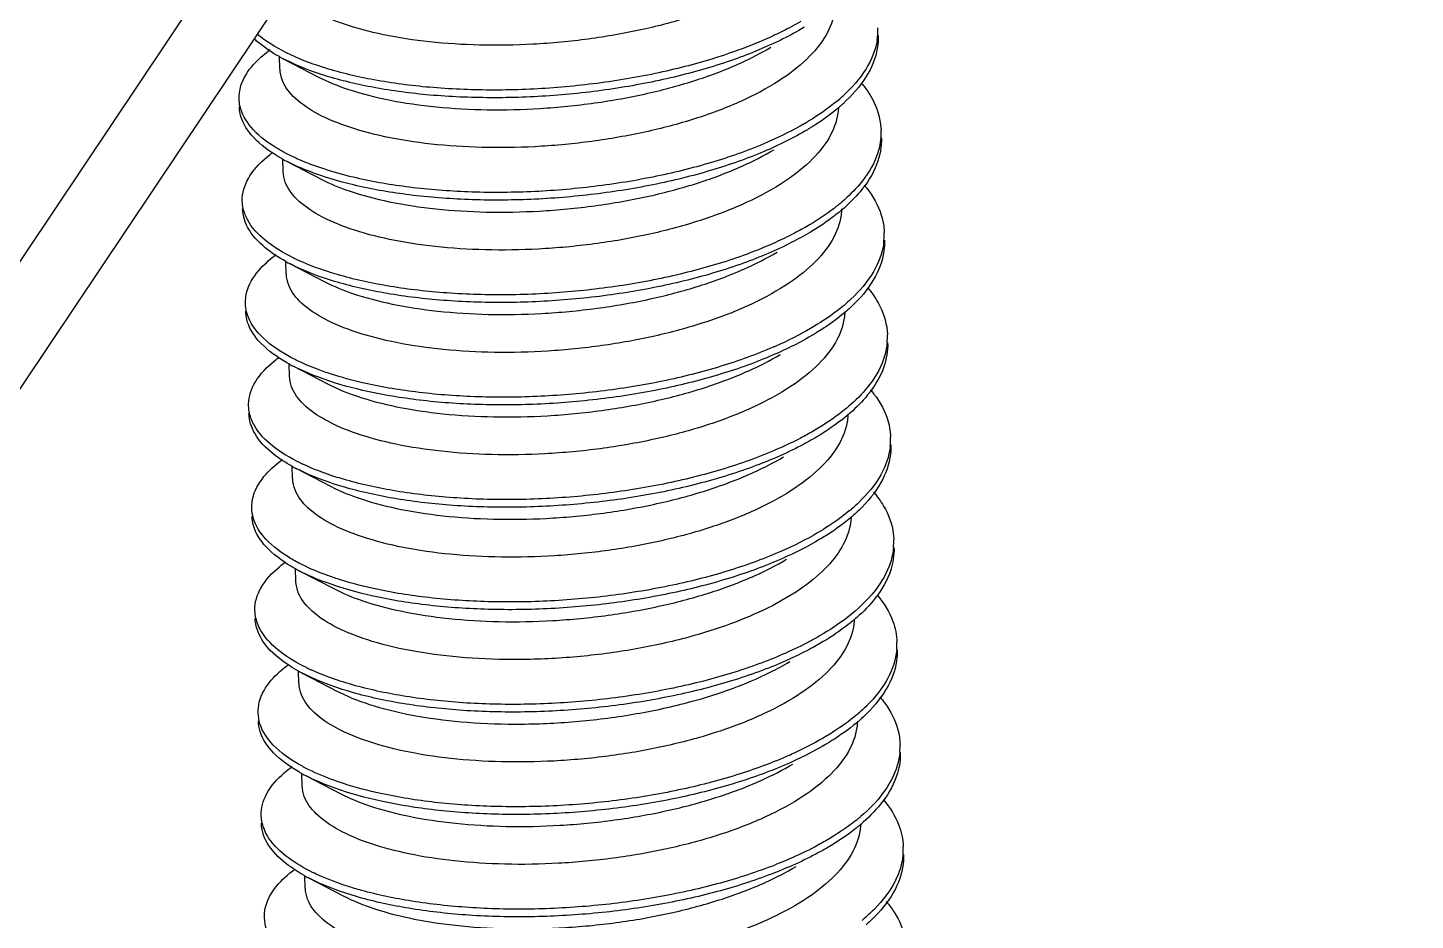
# Model space of a CAD drawing. Header units: millimetres. Extents: x 1860 to 2188, y -393 to -149.
# Drawn here: x 2001.599 to 2006.579, y -365.288 to -362.086 of the extents above; entities that cross this region are included whole.
import ezdxf

# ---------------------------------------------------------------- set-up
doc = ezdxf.new("R2010")
doc.units = ezdxf.units.MM
doc.layers.add('3_ALL_AXES', color=7, linetype='Continuous')

msp = doc.modelspace()

# ---------------------------------------------------------------- linework, layer by layer
at = {"color": 7, "linetype": 'Continuous'}
for p, q in [((2011.5596, -348.0145), (1996.1702, -370.9834)), ((2011.3616, -348.7661), (1995.9702, -371.7381)), ((2002.5182, -362.1986), (2002.6426, -362.2629)), ((2002.5295, -362.5659), (2002.654, -362.6302)), ((2002.5409, -362.9333), (2002.6653, -362.9975)), ((2002.5522, -363.3006), (2002.6767, -363.3649)), ((2002.5636, -363.6679), (2002.688, -363.7322)), ((2002.5749, -364.0353), (2002.6994, -364.0996)), ((2002.5863, -364.4026), (2002.7108, -364.4669)), ((2002.5977, -364.77), (2002.7221, -364.8343)), ((2002.609, -365.1373), (2002.7335, -365.2016))]:
    msp.add_line(p, q, dxfattribs=at)
for centre, radius, start, end in [((2004.416, -362.0938), 0.2344, 350.7787, 1.8894), ((2002.8574, -361.5101), 0.7433, 243.4921, 243.6117), ((2002.8153, -361.6213), 0.6493, 241.1193, 242.7607), ((2004.0713, -361.8313), 0.6745, 309.8639, 310.5104), ((2004.0871, -361.8497), 0.6502, 310.504, 312.2514), ((2003.8504, -361.5103), 1.0645, 300.2176, 301.1132), ((2004.4327, -362.4597), 0.2291, 354.8301, 1.5756), ((2002.8272, -361.9899), 0.6484, 241.0866, 242.6698), ((2004.0936, -362.2104), 0.6584, 309.6794, 310.5887), ((2004.4415, -362.8287), 0.2316, 352.2334, 1.9638), ((2002.8345, -362.3629), 0.6415, 241.1058, 242.7598), ((2002.8879, -362.2282), 0.7616, 243.975, 244.1375), ((2004.0975, -362.5702), 0.6689, 309.8593, 310.5597), ((2004.4519, -363.1943), 0.2326, 354.8533, 1.5183), ((2002.8523, -362.72), 0.6536, 241.1033, 242.6679), ((2004.1138, -362.9419), 0.6625, 309.6602, 310.552), ((2004.4671, -363.5635), 0.2287, 353.6911, 2.0159), ((2002.8551, -363.102), 0.6367, 241.0914, 242.7506), ((2002.9122, -362.9592), 0.7656, 243.971, 244.7732), ((2004.1233, -363.3085), 0.6642, 309.8482, 310.5987), ((2004.4715, -363.929), 0.2357, 354.8988, 1.4964), ((2002.8777, -363.4496), 0.6593, 241.1242, 242.6693), ((2004.4928, -364.2982), 0.2258, 355.1528, 2.041), ((2002.8768, -363.8389), 0.6342, 241.0785, 242.7368), ((2002.9373, -363.6887), 0.7714, 243.9594, 245.4006), ((2004.1485, -364.0462), 0.6603, 309.8314, 310.6273), ((2004.4917, -364.6638), 0.2382, 354.96, 1.5075), ((2003.7283, -363.3369), 1.4874, 293.9875, 294.2747), ((2002.9033, -364.1786), 0.6657, 241.1495, 242.6742), ((2004.1508, -364.4012), 0.6756, 309.6462, 310.4622), ((2004.1255, -364.3706), 0.7154, 308.5778, 309.6433), ((2004.1473, -364.4239), 0.6821, 308.5482, 311.2567), ((2004.5209, -365.0328), 0.2205, 355.0805, 2.0664), ((2002.8995, -364.5741), 0.6337, 241.0688, 242.7215), ((2004.1733, -364.7831), 0.6573, 309.8098, 310.6454)]:
    msp.add_arc(centre, radius, start, end, dxfattribs=at)
for points, start_tangent, end_tangent in [([(2004.4521, -361.746), (2004.3833, -361.8317), (2004.2781, -361.9127), (2004.1422, -361.9847), (2003.984, -362.0446), (2003.8056, -362.0923), (2003.6112, -362.1265), (2003.4122, -362.1452), (2003.2201, -362.1482), (2003.0406, -362.1366), (2002.8751, -362.1109), (2002.7325, -362.0723), (2002.6209, -362.0236), (2002.5429, -361.9671), (2002.5271, -361.9501)], (-0.500578, -0.865692), (-0.639779, 0.768559)), ([(2004.4973, -362.0012), (2004.4953, -362.0248), (2004.4635, -362.1133)], (-0.02534, -0.999679), (-0.500578, -0.865692)), ([(2004.3732, -362.0638), (2004.3087, -362.0984), (2004.2525, -362.1249)], (-0.865129, -0.50155), (-0.913845, -0.406063)), ([(2002.5017, -362.1898), (2002.4235, -362.1366), (2002.4106, -362.125)], (-0.875483, 0.48325), (-0.727485, 0.686124)), ([(2002.5256, -362.1753), (2002.4221, -362.1085)], (-0.894872, 0.446322), (-0.759546, 0.650454)), ([(2004.4635, -362.1133), (2004.3954, -362.1982), (2004.2936, -362.2774), (2004.1605, -362.3489), (2004.0027, -362.4096), (2003.826, -362.4577), (2003.636, -362.492), (2003.4425, -362.5114), (2003.2511, -362.5159), (2003.0679, -362.5056), (2002.8991, -362.4808), (2002.7547, -362.4433), (2002.6411, -362.3958), (2002.5591, -362.3392), (2002.5128, -362.2753), (2002.5043, -362.2342)], (-0.500578, -0.865692), (-0.037285, 0.999305)), ([(2004.3856, -362.0845), (2004.3096, -362.126), (2004.1338, -362.1999), (2003.9326, -362.2595), (2003.714, -362.303), (2003.4867, -362.329), (2003.2596, -362.3371), (2003.0418, -362.3274), (2002.8419, -362.3006), (2002.6679, -362.2584), (2002.5265, -362.2028), (2002.5182, -362.1986)], (-0.858543, -0.512741), (-0.888966, 0.457973)), ([(2004.2525, -362.1249), (2004.1329, -362.1723), (2003.9318, -362.2319), (2003.7132, -362.2754), (2003.4859, -362.3015), (2003.2588, -362.3096), (2003.041, -362.2998), (2002.8411, -362.273), (2002.667, -362.2308), (2002.6566, -362.2275)], (-0.913845, -0.406063), (-0.952462, 0.304659)), ([(2004.6511, -362.1137), (2004.6482, -362.1589), (2004.6086, -362.2606), (2004.5252, -362.3585), (2004.5163, -362.3665)], (0.032236, -0.99948), (-0.75246, -0.658638)), ([(2002.3575, -362.3408), (2002.366, -362.2873), (2002.4169, -362.2095), (2002.4687, -362.1645)], (-0.021537, 0.999768), (0.804726, 0.593647)), ([(2002.6566, -362.2275), (2002.527, -362.176)], (-0.952462, 0.304659), (-0.895802, 0.444453)), ([(2002.6426, -362.2629), (2002.7497, -362.3072), (2002.8952, -362.345), (2003.0646, -362.3698), (2003.2477, -362.38), (2003.438, -362.3755), (2003.6327, -362.356), (2003.8239, -362.3213), (2004.0005, -362.273), (2004.1571, -362.2127), (2004.2656, -362.1562)], (0.888427, -0.459018), (0.858199, 0.513317)), ([(2004.6473, -362.1314), (2004.6077, -362.233), (2004.5243, -362.331)], (-0.161197, -0.986922), (-0.740114, -0.672481)), ([(2004.5901, -362.2835), (2004.6315, -362.3441), (2004.6613, -362.4446), (2004.6618, -362.4534)], (0.646009, -0.76333), (0.028257, -0.999601)), ([(2002.3605, -362.367), (2002.3603, -362.3661), (2002.3575, -362.3408)], (-0.212416, 0.977179), (-0.021537, 0.999768)), ([(2002.5137, -362.5575), (2002.4843, -362.5401), (2002.4009, -362.4699), (2002.3612, -362.3937), (2002.3583, -362.3684)], (-0.875276, 0.483623), (-0.021537, 0.999768)), ([(2002.5402, -362.5442), (2002.4835, -362.5126), (2002.4, -362.4424), (2002.3605, -362.367)], (-0.896768, 0.442502), (-0.212416, 0.977179)), ([(2004.5163, -362.3665), (2004.4013, -362.4493), (2004.397, -362.4518)], (-0.75246, -0.658638), (-0.858586, -0.51267)), ([(2004.5036, -362.349), (2004.4004, -362.4217)], (-0.767556, -0.640982), (-0.856126, -0.516766)), ([(2004.5085, -362.3712), (2004.5066, -362.3928), (2004.4749, -362.4807)], (-0.038216, -0.99927), (-0.500578, -0.865692)), ([(2004.397, -362.4518), (2004.2419, -362.5297), (2004.0532, -362.5972), (2003.8428, -362.6494), (2003.619, -362.6848), (2003.3907, -362.7024), (2003.1669, -362.702), (2002.9564, -362.6841), (2002.7677, -362.6499), (2002.6083, -362.6011), (2002.5295, -362.5659)], (-0.858586, -0.51267), (-0.888304, 0.459255)), ([(2004.3861, -362.4302), (2004.2615, -362.4933)], (-0.8641, -0.503321), (-0.914754, -0.404011)), ([(2004.4749, -362.4807), (2004.4057, -362.5666), (2004.2998, -362.648), (2004.1627, -362.7204), (2004.003, -362.7804), (2003.8251, -362.8277), (2003.6311, -362.8616), (2003.4324, -362.88), (2003.2404, -362.8828), (2003.061, -362.871), (2002.897, -362.8454), (2002.7552, -362.807), (2002.6437, -362.7583), (2002.5654, -362.7017), (2002.5229, -362.6395), (2002.5156, -362.6016)], (-0.500578, -0.865692), (-0.035809, 0.999359)), ([(2002.654, -362.6302), (2002.7525, -362.6716), (2002.8961, -362.7102), (2003.0633, -362.7358), (2003.2441, -362.7471), (2003.4361, -362.7436), (2003.6347, -362.7246), (2003.8285, -362.6901), (2004.0061, -362.6422), (2004.1629, -362.5825), (2004.2769, -362.5236)], (0.888191, -0.459474), (0.858214, 0.513292)), ([(2004.2615, -362.4933), (2004.241, -362.5022), (2004.0524, -362.5696), (2003.842, -362.6218), (2003.6182, -362.6572), (2003.3898, -362.6749), (2003.166, -362.6745), (2002.9556, -362.6566), (2002.7669, -362.6223), (2002.665, -362.594)], (-0.914754, -0.404011), (-0.951397, 0.307968)), ([(2004.6609, -362.4804), (2004.6457, -362.5468), (2004.5851, -362.6471), (2004.522, -362.7104)], (-0.089378, -0.995998), (-0.759362, -0.650669)), ([(2004.6626, -362.481), (2004.6465, -362.5744), (2004.586, -362.6747), (2004.5286, -362.733)], (0.028257, -0.999601), (-0.751451, -0.659789)), ([(2002.3686, -362.7082), (2002.3687, -362.6965), (2002.3958, -362.6177), (2002.4673, -362.5416), (2002.4772, -362.534)], (-0.040534, 0.999178), (0.800734, 0.599021)), ([(2002.665, -362.594), (2002.6074, -362.5735), (2002.5402, -362.5442)], (-0.951397, 0.307968), (-0.896768, 0.442502)), ([(2004.6011, -362.6505), (2004.609, -362.6602), (2004.6625, -362.7583), (2004.673, -362.8208)], (0.644775, -0.764372), (0.03348, -0.999439)), ([(2002.3723, -362.7348), (2002.3686, -362.7082)], (-0.225991, 0.974129), (-0.040534, 0.999178)), ([(2004.514, -362.7172), (2004.4822, -362.7421), (2004.3957, -362.7986)], (-0.769592, -0.638536), (-0.865322, -0.501216)), ([(2002.5245, -362.9246), (2002.4512, -362.8754), (2002.388, -362.8019), (2002.3695, -362.7357)], (-0.87538, 0.483435), (-0.040534, 0.999178)), ([(2002.5538, -362.9126), (2002.4503, -362.8479), (2002.3871, -362.7744), (2002.3723, -362.7348)], (-0.898601, 0.438767), (-0.225991, 0.974129)), ([(2004.5286, -362.733), (2004.483, -362.7696), (2004.4084, -362.8192)], (-0.751451, -0.659789), (-0.858617, -0.512618)), ([(2004.52, -362.7361), (2004.5182, -362.7584), (2004.4862, -362.848)], (-0.026416, -0.999651), (-0.500578, -0.865692)), ([(2004.4084, -362.8192), (2004.3417, -362.8559), (2004.1677, -362.9306), (2003.9678, -362.9911), (2003.75, -363.0356), (2003.523, -363.0627), (2003.2956, -363.0718), (2003.077, -363.0631), (2002.8758, -363.0373), (2002.7, -362.996), (2002.5566, -362.9411), (2002.5409, -362.9333)], (-0.858617, -0.512618), (-0.888969, 0.457967)), ([(2004.3957, -362.7986), (2004.3409, -362.8284), (2004.2749, -362.8597)], (-0.865322, -0.501216), (-0.913937, -0.405857)), ([(2004.4862, -362.848), (2004.4182, -362.9329), (2004.3164, -363.012), (2004.1836, -363.0835), (2004.0261, -363.144), (2003.8493, -363.1922), (2003.6591, -363.2266), (2003.4656, -363.2461), (2003.2744, -363.2506), (2003.0911, -363.2403), (2002.9221, -363.2156), (2002.7773, -363.178), (2002.6636, -363.1304), (2002.5817, -363.0738), (2002.5355, -363.0099), (2002.527, -362.9689)], (-0.500578, -0.865692), (-0.037244, 0.999306)), ([(2004.2749, -362.8597), (2004.1668, -362.903), (2003.967, -362.9635), (2003.7492, -363.008), (2003.5221, -363.0351), (2003.2948, -363.0443), (2003.0762, -363.0355), (2002.875, -363.0098), (2002.6992, -362.9684), (2002.679, -362.9621)], (-0.913937, -0.405857), (-0.952416, 0.304801)), ([(2004.671, -362.86), (2004.634, -362.9618), (2004.5531, -363.06), (2004.5325, -363.0784)], (-0.136054, -0.990701), (-0.759713, -0.650258)), ([(2004.6738, -362.8483), (2004.6718, -362.8876), (2004.6349, -362.9893), (2004.554, -363.0876), (2004.5391, -363.1011)], (0.03348, -0.999439), (-0.752153, -0.658989)), ([(2002.3803, -363.0755), (2002.3871, -363.0267), (2002.4354, -362.9487), (2002.4909, -362.8995)], (-0.024016, 0.999712), (0.804325, 0.594189)), ([(2002.679, -362.9621), (2002.5557, -362.9136)], (-0.952416, 0.304801), (-0.899842, 0.436217)), ([(2002.6653, -362.9975), (2002.7644, -363.0391), (2002.9063, -363.0773), (2003.0701, -363.1027), (2003.2508, -363.1143), (2003.4431, -363.1112), (2003.6408, -363.0926), (2003.8325, -363.0591), (2004.0093, -363.0121), (2004.1695, -362.952), (2004.2883, -362.8909)], (0.888241, -0.459377), (0.858232, 0.513261)), ([(2004.6125, -363.0178), (2004.6511, -363.073), (2004.6835, -363.1733), (2004.6845, -363.1881)], (0.646579, -0.762847), (0.027174, -0.999631)), ([(2002.3842, -363.1054), (2002.3803, -363.0755)], (-0.236544, 0.971621), (-0.024016, 0.999712)), ([(2002.5365, -363.2922), (2002.5133, -363.2787), (2002.4273, -363.209), (2002.385, -363.133), (2002.3811, -363.1031)], (-0.875422, 0.483359), (-0.024016, 0.999712)), ([(2002.5626, -363.2787), (2002.5125, -363.2512), (2002.4265, -363.1814), (2002.3842, -363.1054)], (-0.896523, 0.442998), (-0.236544, 0.971621)), ([(2004.5263, -363.0837), (2004.4315, -363.1513), (2004.4087, -363.165)], (-0.767605, -0.640923), (-0.864124, -0.503279)), ([(2004.5391, -363.1011), (2004.4324, -363.1788), (2004.4197, -363.1865)], (-0.752153, -0.658989), (-0.85848, -0.512847)), ([(2004.5313, -363.1048), (2004.5293, -363.1274), (2004.4976, -363.2154)], (-0.033273, -0.999446), (-0.500578, -0.865692)), ([(2004.4087, -363.165), (2004.284, -363.2281)], (-0.864124, -0.503279), (-0.914799, -0.40391)), ([(2004.4976, -363.2154), (2004.4284, -363.3013), (2004.3224, -363.3828), (2004.185, -363.4552), (2004.0252, -363.5153), (2003.8477, -363.5624), (2003.6541, -363.5962), (2003.4556, -363.6146), (2003.2635, -363.6175), (2003.0838, -363.6057), (2002.9201, -363.5802), (2002.7783, -363.5418), (2002.6667, -363.4932), (2002.5882, -363.4365), (2002.5456, -363.3741), (2002.5383, -363.3363)], (-0.500578, -0.865692), (-0.035732, 0.999361)), ([(2004.4197, -363.1865), (2004.2749, -363.26), (2004.0878, -363.3283), (2003.8784, -363.3814), (2003.6552, -363.4179), (2003.4269, -363.4366), (2003.2025, -363.4373), (2002.9911, -363.4204), (2002.8009, -363.387), (2002.6395, -363.339), (2002.5522, -363.3006)], (-0.85848, -0.512847), (-0.888294, 0.459276)), ([(2004.6836, -363.2152), (2004.6706, -363.2755), (2004.6127, -363.376), (2004.5445, -363.4453)], (-0.089067, -0.996026), (-0.759778, -0.650183)), ([(2004.6853, -363.2157), (2004.6714, -363.303), (2004.6135, -363.4035), (2004.5515, -363.4675)], (0.027174, -0.999631), (-0.751453, -0.659787)), ([(2002.3913, -363.4429), (2002.3912, -363.4358), (2002.4156, -363.357), (2002.4846, -363.2807), (2002.5007, -363.2681)], (-0.037746, 0.999287), (0.801385, 0.598149)), ([(2002.6767, -363.3649), (2002.7806, -363.4081), (2002.9224, -363.4456), (2003.0889, -363.4708), (2003.2717, -363.4818), (2003.4643, -363.478), (2003.66, -363.4589), (2003.8495, -363.4252), (2004.027, -363.3775), (2004.1864, -363.3168), (2004.2996, -363.2583)], (0.888369, -0.45913), (0.858194, 0.513325)), ([(2004.284, -363.2281), (2004.2741, -363.2324), (2004.0869, -363.3007), (2003.8776, -363.3539), (2003.6543, -363.3903), (2003.426, -363.409), (2003.2017, -363.4097), (2002.9902, -363.3928), (2002.8, -363.3595), (2002.6874, -363.3286)], (-0.914799, -0.40391), (-0.951285, 0.308313)), ([(2002.6874, -363.3286), (2002.6386, -363.3115), (2002.5626, -363.2787)], (-0.951285, 0.308313), (-0.896523, 0.442998)), ([(2004.6241, -363.3856), (2004.6272, -363.3892), (2004.6833, -363.487), (2004.6957, -363.5555)], (0.644316, -0.764759), (0.034453, -0.999406)), ([(2002.3949, -363.4693), (2002.3913, -363.4429)], (-0.227411, 0.973799), (-0.037746, 0.999287)), ([(2002.5473, -363.6593), (2002.479, -363.6142), (2002.4132, -363.5411), (2002.3922, -363.4704)], (-0.875269, 0.483637), (-0.037746, 0.999287)), ([(2002.5762, -363.6472), (2002.4781, -363.5867), (2002.4124, -363.5136), (2002.3949, -363.4693)], (-0.898535, 0.438902), (-0.227411, 0.973799)), ([(2004.5366, -363.4519), (2004.5121, -363.4714), (2004.4182, -363.5334)], (-0.769805, -0.638279), (-0.865505, -0.5009)), ([(2004.5515, -363.4675), (2004.513, -363.4989), (2004.4311, -363.5539)], (-0.751453, -0.659787), (-0.85869, -0.512495)), ([(2004.5427, -363.4714), (2004.5407, -363.4946), (2004.5089, -363.5827)], (-0.029528, -0.999564), (-0.500578, -0.865692)), ([(2004.4311, -363.5539), (2004.3738, -363.5858), (2004.2015, -363.6612), (2004.0029, -363.7226), (2003.786, -363.7681), (2003.5592, -363.7962), (2003.3316, -363.8065), (2003.1123, -363.7988), (2002.9098, -363.774), (2002.7323, -363.7335), (2002.5868, -363.6794), (2002.5636, -363.668)], (-0.85869, -0.512495), (-0.888905, 0.458092)), ([(2004.4182, -363.5334), (2004.3729, -363.5582), (2004.2974, -363.5945)], (-0.865505, -0.5009), (-0.914039, -0.405625)), ([(2004.5089, -363.5827), (2004.4409, -363.6676), (2004.3389, -363.7468), (2004.2074, -363.8176), (2004.0507, -363.8781), (2003.8742, -363.9264), (2003.6834, -363.9611), (2003.4891, -363.9807), (2003.2987, -363.9853), (2003.1154, -363.9752), (2002.9456, -363.9504), (2002.7997, -363.9126), (2002.6855, -363.8646), (2002.604, -363.808), (2002.5581, -363.7443), (2002.5497, -363.7036)], (-0.500578, -0.865692), (-0.037023, 0.999314)), ([(2004.2974, -363.5945), (2004.2007, -363.6336), (2004.0021, -363.6951), (2003.7851, -363.7405), (2003.5584, -363.7687), (2003.3308, -363.7789), (2003.1114, -363.7712), (2002.909, -363.7464), (2002.7315, -363.7059), (2002.7013, -363.6967)], (-0.914039, -0.405625), (-0.952336, 0.305052)), ([(2004.6945, -363.5887), (2004.6602, -363.6905), (2004.5818, -363.789), (2004.5555, -363.8129)], (-0.11068, -0.993856), (-0.759267, -0.650779)), ([(2004.6966, -363.583), (2004.6953, -363.6162), (2004.661, -363.7181), (2004.5827, -363.8166), (2004.562, -363.8356)], (0.034453, -0.999406), (-0.751801, -0.659391)), ([(2002.403, -363.8102), (2002.4084, -363.766), (2002.454, -363.6879), (2002.5132, -363.6345)], (-0.027246, 0.999629), (0.804081, 0.59452)), ([(2002.7013, -363.6967), (2002.5859, -363.6518)], (-0.952336, 0.305052), (-0.904592, 0.426279)), ([(2002.6881, -363.7322), (2002.7953, -363.7766), (2002.9405, -363.8143), (2003.1099, -363.8391), (2003.293, -363.8494), (2003.4835, -363.8449), (2003.678, -363.8254), (2003.869, -363.7907), (2004.0457, -363.7424), (2004.2025, -363.682), (2004.311, -363.6256)], (0.888437, -0.459), (0.858198, 0.513319)), ([(2004.635, -363.7522), (2004.6705, -363.8019), (2004.7056, -363.9019), (2004.7071, -363.9228)], (0.646883, -0.762589), (0.02669, -0.999644)), ([(2002.4081, -363.8447), (2002.403, -363.8102)], (-0.267304, 0.963612), (-0.027246, 0.999629)), ([(2004.5489, -363.8185), (2004.4625, -363.8808), (2004.4312, -363.8998)], (-0.767727, -0.640777), (-0.864188, -0.50317)), ([(2002.5593, -364.0269), (2002.5424, -364.0173), (2002.454, -363.948), (2002.409, -363.8723), (2002.4039, -363.8378)], (-0.875603, 0.483031), (-0.027246, 0.999629)), ([(2002.5851, -364.0133), (2002.5416, -363.9897), (2002.4531, -363.9204), (2002.4081, -363.8447)], (-0.896303, 0.443441), (-0.267304, 0.963612)), ([(2004.562, -363.8356), (2004.4634, -363.9084), (2004.4424, -363.9212)], (-0.751801, -0.659391), (-0.858409, -0.512965)), ([(2004.554, -363.8392), (2004.5521, -363.8617), (2004.5203, -363.95)], (-0.031432, -0.999506), (-0.500578, -0.865692)), ([(2004.4424, -363.9212), (2004.3078, -363.9902), (2004.1223, -364.0593), (2003.914, -364.1134), (2003.6913, -364.1509), (2003.4631, -364.1706), (2003.2382, -364.1724), (2003.0258, -364.1565), (2002.8341, -364.1241), (2002.6708, -364.0769), (2002.5749, -364.0353)], (-0.858409, -0.512965), (-0.888309, 0.459246)), ([(2004.4312, -363.8998), (2004.307, -363.9626)], (-0.864188, -0.50317), (-0.914671, -0.404199)), ([(2004.307, -363.9626), (2004.1214, -364.0318), (2003.9132, -364.0859), (2003.6905, -364.1233), (2003.4622, -364.1431), (2003.2374, -364.1448), (2003.0249, -364.129), (2002.8333, -364.0966), (2002.7099, -364.0631)], (-0.914671, -0.404199), (-0.951195, 0.30859)), ([(2004.5203, -363.95), (2004.4607, -364.0266), (2004.3717, -364.1), (2004.2566, -364.167), (2004.1214, -364.2249), (2003.9717, -364.2723)], (-0.500578, -0.865692), (-0.965128, -0.26178)), ([(2004.7063, -363.9499), (2004.6953, -364.0041), (2004.64, -364.1048), (2004.5419, -364.2006), (2004.4407, -364.2682)], (-0.088383, -0.996087), (-0.865667, -0.50062)), ([(2004.708, -363.9504), (2004.6962, -364.0317), (2004.6409, -364.1324), (2004.5743, -364.2021)], (0.02669, -0.999644), (-0.751437, -0.659805)), ([(2002.414, -364.1776), (2002.4139, -364.1752), (2002.4356, -364.0963), (2002.502, -364.0197), (2002.524, -364.0023)], (-0.033535, 0.999438), (0.801988, 0.59734)), ([(2002.7099, -364.0631), (2002.67, -364.0494), (2002.5851, -364.0133)], (-0.951195, 0.30859), (-0.896303, 0.443441)), ([(2002.6994, -364.0996), (2002.7983, -364.1411), (2002.9421, -364.1797), (2003.1097, -364.2053), (2003.2909, -364.2165), (2003.4829, -364.2129), (2003.6815, -364.1938), (2003.8751, -364.1592), (2004.0526, -364.1112), (2004.2091, -364.0515), (2004.3223, -363.993)], (0.888197, -0.459464), (0.858212, 0.513295)), ([(2003.9717, -364.2723), (2003.7768, -364.3155), (2003.5695, -364.3428), (2003.3634, -364.3528), (2003.1692, -364.3463), (2002.9912, -364.3242), (2002.835, -364.2875), (2002.7097, -364.2386), (2002.6209, -364.1804), (2002.571, -364.1153), (2002.5611, -364.071)], (-0.965128, -0.26178), (-0.040288, 0.999188)), ([(2004.6474, -364.1209), (2004.704, -364.2158), (2004.7185, -364.2902)], (0.643198, -0.7657), (0.035033, -0.999386)), ([(2002.4176, -364.2039), (2002.414, -364.1776)], (-0.227748, 0.97372), (-0.033535, 0.999438)), ([(2002.5701, -364.394), (2002.5069, -364.353), (2002.4386, -364.2803), (2002.4148, -364.2051)], (-0.875169, 0.483817), (-0.033535, 0.999438)), ([(2002.5987, -364.3817), (2002.5061, -364.3255), (2002.4377, -364.2527), (2002.4176, -364.2039)], (-0.89837, 0.43924), (-0.227748, 0.97372)), ([(2004.5743, -364.2021), (2004.5427, -364.2282), (2004.4538, -364.2886)], (-0.751437, -0.659805), (-0.858756, -0.512385)), ([(2004.5654, -364.2068), (2004.5634, -364.2293), (2004.5316, -364.3174)], (-0.032918, -0.999458), (-0.500578, -0.865692)), ([(2004.4407, -364.2682), (2004.4049, -364.2881), (2004.3199, -364.3293)], (-0.865667, -0.50062), (-0.914149, -0.405378)), ([(2004.5316, -364.3174), (2004.4636, -364.4023), (2004.3616, -364.4815), (2004.2303, -364.5522), (2004.0739, -364.6126), (2003.8976, -364.6609), (2003.7066, -364.6957), (2003.5119, -364.7154), (2003.3217, -364.72), (2003.1385, -364.7099), (2002.9686, -364.6852), (2002.8224, -364.6472), (2002.7079, -364.5991), (2002.6265, -364.5426), (2002.5808, -364.4788), (2002.5724, -364.4382)], (-0.500578, -0.865692), (-0.036937, 0.999318)), ([(2004.4538, -364.2886), (2004.4057, -364.3156), (2004.2352, -364.3918), (2004.038, -364.4541)], (-0.858756, -0.512385), (-0.967167, -0.25414)), ([(2004.7178, -364.3173), (2004.6862, -364.4192), (2004.6103, -364.5181), (2004.5785, -364.5473)], (-0.085113, -0.996371), (-0.758939, -0.651161)), ([(2004.7193, -364.3177), (2004.7187, -364.3448), (2004.687, -364.4468), (2004.6112, -364.5456), (2004.5848, -364.5702)], (0.035033, -0.999386), (-0.751599, -0.659621)), ([(2002.4257, -364.5449), (2002.4298, -364.5054), (2002.4728, -364.4271), (2002.5354, -364.3696)], (-0.030866, 0.999524), (0.803765, 0.594947)), ([(2003.9789, -364.5038), (2004.1286, -364.4562), (2004.2639, -364.3983), (2004.3337, -364.3603)], (0.965128, 0.26178), (0.858203, 0.51331)), ([(2004.3199, -364.3293), (2004.2344, -364.3642), (2004.0372, -364.4265)], (-0.914149, -0.405378), (-0.967167, -0.25414)), ([(2004.038, -364.4541), (2003.8219, -364.5005), (2003.5955, -364.5298), (2003.3677, -364.541), (2003.1476, -364.5344), (2002.9439, -364.5106), (2002.7647, -364.471), (2002.6171, -364.4176), (2002.5863, -364.4026)], (-0.967167, -0.25414), (-0.888804, 0.458288)), ([(2002.7237, -364.4313), (2002.6162, -364.39)], (-0.952228, 0.305389), (-0.909134, 0.416505)), ([(2002.7108, -364.4669), (2002.7166, -364.4699), (2002.842, -364.5189), (2002.9986, -364.5557), (2003.1769, -364.5777), (2003.3709, -364.5843), (2003.5769, -364.5742), (2003.784, -364.5469), (2003.9789, -364.5038)], (0.888907, -0.458087), (0.965128, 0.26178)), ([(2004.0372, -364.4265), (2003.821, -364.473), (2003.5946, -364.5022), (2003.3668, -364.5135), (2003.1467, -364.5069), (2002.943, -364.483), (2002.7638, -364.4434), (2002.7237, -364.4313)], (-0.967167, -0.25414), (-0.952228, 0.305389)), ([(2004.6576, -364.4868), (2004.6897, -364.5308), (2004.7275, -364.6306), (2004.7298, -364.6575)], (0.646955, -0.762528), (0.026768, -0.999642)), ([(2002.4322, -364.584), (2002.4257, -364.5449)], (-0.297573, 0.954699), (-0.030866, 0.999524)), ([(2004.5715, -364.5533), (2004.4933, -364.6103), (2004.4538, -364.6346)], (-0.767912, -0.640556), (-0.864288, -0.502998)), ([(2004.5848, -364.5702), (2004.4942, -364.6379), (2004.4651, -364.6559)], (-0.751599, -0.659621), (-0.858372, -0.513028)), ([(2002.582, -364.7616), (2002.5717, -364.7558), (2002.4807, -364.687), (2002.4331, -364.6115), (2002.4266, -364.5724)], (-0.87582, 0.482637), (-0.030866, 0.999524)), ([(2002.6075, -364.7479), (2002.5708, -364.7282), (2002.4799, -364.6594), (2002.4322, -364.584)], (-0.896114, 0.443824), (-0.297573, 0.954699)), ([(2004.5767, -364.5733), (2004.5748, -364.5962), (2004.543, -364.6847)], (-0.028738, -0.999587), (-0.500578, -0.865692)), ([(2004.4651, -364.6559), (2004.3407, -364.7204), (2004.1567, -364.7903), (2003.9495, -364.8454), (2003.7275, -364.8838), (2003.4993, -364.9047), (2003.274, -364.9075), (2003.0606, -364.8926), (2002.8675, -364.8611), (2002.7023, -364.8148), (2002.5977, -364.77)], (-0.858372, -0.513028), (-0.888352, 0.459164)), ([(2004.4538, -364.6346), (2004.3398, -364.6928)], (-0.864288, -0.502998), (-0.911583, -0.411115)), ([(2004.543, -364.6847), (2004.4736, -364.7709), (2004.3673, -364.8525), (2004.2295, -364.925), (2004.0692, -364.9851), (2003.8925, -365.0319), (2003.701, -365.0654), (2003.5035, -365.0839), (2003.3114, -365.0869), (2003.1306, -365.0753), (2002.9671, -365.0499), (2002.8258, -365.0119), (2002.7136, -364.9634), (2002.6344, -364.9065), (2002.5911, -364.8436), (2002.5838, -364.8056)], (-0.500578, -0.865692), (-0.035497, 0.99937)), ([(2004.333, -364.6959), (2004.1558, -364.7627), (2003.9487, -364.8178), (2003.7266, -364.8563), (2003.4984, -364.8771), (2003.2732, -364.8799), (2003.0597, -364.8651), (2002.8666, -364.8336), (2002.7323, -364.7977)], (-0.913632, -0.406541), (-0.95113, 0.30879)), ([(2004.729, -364.6847), (2004.7199, -364.7327), (2004.6672, -364.8337), (2004.5892, -364.9152)], (-0.087439, -0.99617), (-0.760797, -0.648989)), ([(2004.7307, -364.6851), (2004.7208, -364.7603), (2004.6681, -364.8612), (2004.5971, -364.9367)], (0.026768, -0.999642), (-0.751348, -0.659906)), ([(2002.4367, -364.9123), (2002.4558, -364.8356), (2002.5196, -364.7588), (2002.5473, -364.7366)], (-0.028374, 0.999597), (0.802577, 0.596549)), ([(2002.7323, -364.7977), (2002.7014, -364.7872), (2002.6075, -364.7479)], (-0.95113, 0.30879), (-0.896114, 0.443824)), ([(2002.7221, -364.8342), (2002.8256, -364.8773), (2002.9674, -364.9149), (2003.1336, -364.9401), (2003.3162, -364.9512), (2003.5089, -364.9474), (2003.7049, -364.9284), (2003.8944, -364.8947), (2004.0719, -364.847), (2004.2314, -364.7864), (2004.3451, -364.7276)], (0.888359, -0.45915), (0.858197, 0.513321)), ([(2004.6712, -364.8568), (2004.7244, -364.9446), (2004.7412, -365.0248)], (0.640668, -0.767818), (0.035122, -0.999383)), ([(2002.4402, -364.9384), (2002.4368, -364.9145), (2002.4367, -364.9123)], (-0.226809, 0.973939), (-0.028374, 0.999597)), ([(2002.5929, -365.1287), (2002.535, -365.0918), (2002.4641, -365.0195), (2002.4376, -364.9421), (2002.4376, -364.9398)], (-0.875096, 0.48395), (-0.028374, 0.999597)), ([(2002.6211, -365.1163), (2002.5342, -365.0642), (2002.4633, -364.9919), (2002.4402, -364.9384)], (-0.89814, 0.43971), (-0.226809, 0.973939)), ([(2004.5715, -364.9298), (2004.4632, -365.003)], (-0.781696, -0.623659), (-0.865802, -0.500386)), ([(2004.5724, -364.9574), (2004.4765, -365.0233)], (-0.781696, -0.623659), (-0.858809, -0.512296)), ([(2004.588, -364.9424), (2004.5861, -364.9641), (2004.5544, -365.0521)], (-0.03745, -0.999299), (-0.500578, -0.865692)), ([(2004.4632, -365.003), (2004.4367, -365.0179), (2004.3423, -365.0641)], (-0.865802, -0.500386), (-0.914266, -0.405115)), ([(2004.5544, -365.0521), (2004.4861, -365.1371), (2004.3834, -365.2168), (2004.2519, -365.2874), (2004.0958, -365.3476), (2003.919, -365.3959), (2003.7269, -365.4307), (2003.5303, -365.4503), (2003.3399, -365.4546), (2003.1569, -365.4442), (2002.9873, -365.4191), (2002.8417, -365.3808), (2002.7279, -365.3323), (2002.6481, -365.2761), (2002.6032, -365.2129), (2002.5951, -365.173)], (-0.500578, -0.865692), (-0.036739, 0.999325)), ([(2004.4765, -365.0233), (2004.4375, -365.0454), (2004.2688, -365.1223), (2004.073, -365.1855), (2003.8578, -365.233), (2003.6317, -365.2632), (2003.4038, -365.2756), (2003.183, -365.27), (2002.9781, -365.2471), (2002.7972, -365.2084), (2002.6475, -365.1558), (2002.609, -365.1373)], (-0.858809, -0.512296), (-0.888689, 0.458511)), ([(2004.3423, -365.0641), (2004.268, -365.0948), (2004.0721, -365.158), (2003.8569, -365.2054), (2003.6309, -365.2357), (2003.4029, -365.248), (2003.1821, -365.2424), (2002.9772, -365.2196), (2002.7964, -365.1809), (2002.7461, -365.1659)], (-0.914266, -0.405115), (-0.952099, 0.305791)), ([(2004.7405, -365.0517), (2004.712, -365.1479), (2004.6387, -365.247), (2004.6014, -365.2819)], (-0.085783, -0.996314), (-0.75873, -0.651405)), ([(2004.7421, -365.0524), (2004.7418, -365.0735), (2004.7129, -365.1755), (2004.6396, -365.2746), (2004.6076, -365.3048)], (0.035122, -0.999383), (-0.751465, -0.659773)), ([(2002.4484, -365.2796), (2002.4514, -365.2447), (2002.4917, -365.1664), (2002.5576, -365.1046)], (-0.03449, 0.999405), (0.803322, 0.595544)), ([(2002.7461, -365.1659), (2002.6467, -365.1282), (2002.6211, -365.1163)], (-0.952099, 0.305791), (-0.89814, 0.43971)), ([(2002.7335, -365.2016), (2002.8409, -365.246), (2002.9859, -365.2837), (2003.1551, -365.3085), (2003.3383, -365.3187), (2003.529, -365.3142), (2003.7232, -365.2948), (2003.9141, -365.2601), (2004.0909, -365.2119), (2004.2478, -365.1515), (2004.3564, -365.095)], (0.888445, -0.458983), (0.858197, 0.513321)), ([(2004.6802, -365.2214), (2004.7088, -365.2597), (2004.7492, -365.3593), (2004.7525, -365.3922)], (0.646834, -0.762631), (0.027339, -0.999626)), ([(2002.4565, -365.3233), (2002.4484, -365.2796)], (-0.327292, 0.944923), (-0.03449, 0.999405))]:
    msp.add_spline(points, degree=3, dxfattribs=dict(at, start_tangent=start_tangent, end_tangent=end_tangent))
at = {"layer": '3_ALL_AXES', "color": 7, "linetype": 'Continuous'}
for p, q in [((2002.504, -362.2343), (2002.5026, -362.1884)), ((2002.5153, -362.6016), (2002.514, -362.557)), ((2002.5267, -362.969), (2002.5253, -362.9232)), ((2002.538, -363.3363), (2002.5367, -363.2919)), ((2002.5494, -363.7036), (2002.548, -363.6581)), ((2002.5608, -364.071), (2002.5594, -364.0267)), ((2002.5721, -364.4383), (2002.5707, -364.3929)), ((2002.5835, -364.8057), (2002.5821, -364.7615)), ((2002.5948, -365.173), (2002.5934, -365.1277))]:
    msp.add_line(p, q, dxfattribs=at)

doc.saveas('drawing.dxf')
